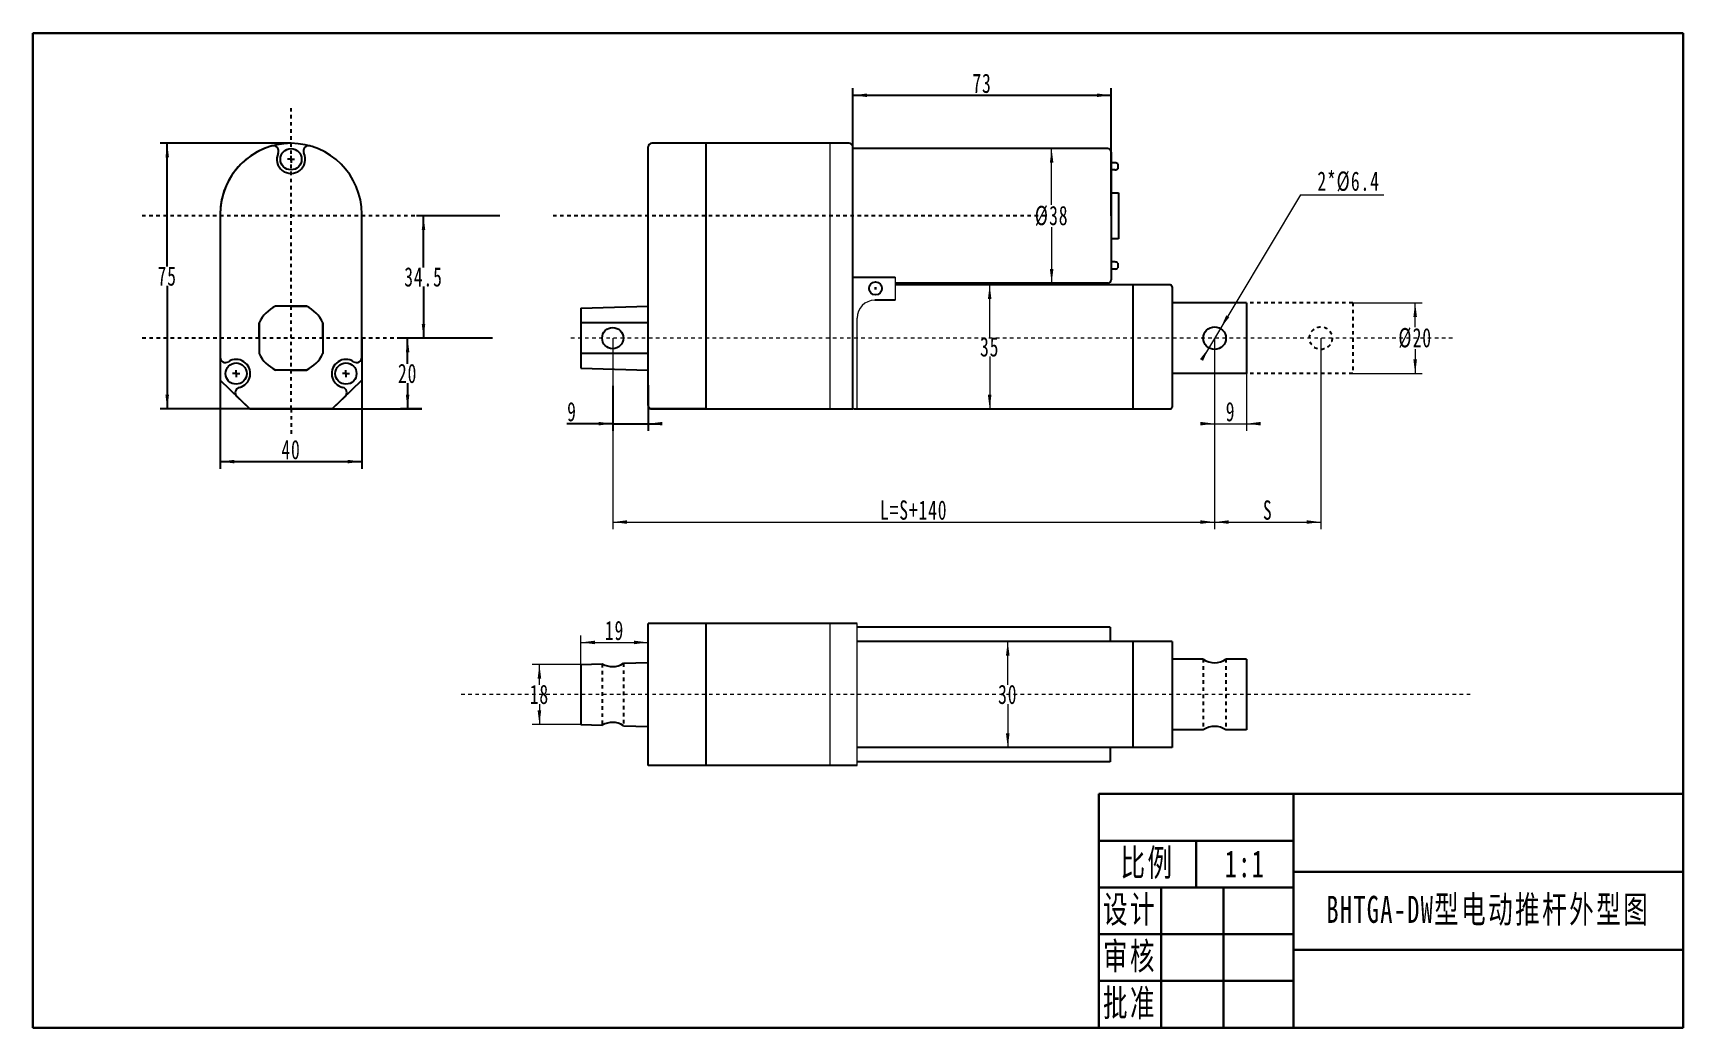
# Model space of a CAD drawing. Header units: millimetres. Extents: x -226 to 240, y -131 to 150.
import ezdxf

# ---------------------------------------------------------------- set-up
doc = ezdxf.new("R2010")
doc.units = ezdxf.units.MM
doc.linetypes.add('点画线', pattern=[18, 12, -2, 2, -2])
doc.linetypes.add('虚线', pattern=[2, 1, -1])
doc.layers.add('EB0', color=7, linetype='Continuous', lineweight=18)
doc.layers.add('细实线层', color=7, linetype='Continuous', lineweight=18)
for name, color, linetype, lineweight, true_color in [('中心线层', 1, '点画线', 18, 0xff0000), ('尺寸线层', 3, 'Continuous', 18, 0x00ff00), ('虚线层', 6, '虚线', 18, 0xff00ff)]:
    doc.layers.add(name, color=color, linetype=linetype, lineweight=lineweight, true_color=true_color)
doc.styles.add('标准', font='', dxfattribs={"width": 0.667})
doc.styles.get('标准').set_extended_font_data('仿宋_gb2312')
doc.dimstyles.new('标准', dxfattribs={"dimtxt": 5.445263, "dimasz": 4, "dimexe": 2, "dimexo": 0, "dimtad": 1, "dimtih": 1, "dimtoh": 1, "dimdec": 1, "dimdsep": 46, "dimtxsty": '标准', "dimcen": 0, "dimdle": 3, "dimazin": 2, "dimtfac": 0.707107, "dimtdec": 3, "dimtmove": 0, "dimatfit": 3, "dimfxl": 1, "dimtolj": 1, "dimlwd": -1, "dimlwe": -1, "dimarcsym": 1})

# ---------------------------------------------------------------- blocks, each defined once
blk = doc.blocks.new('*X0')
at = {"layer": '尺寸线层', "linetype": 'Continuous', "lineweight": -2, "transparency": 16777216}
for points in [[(5.58, 132.71), (9.58, 133.21), (9.58, 132.21)], [(78.58, 132.71), (74.58, 133.21), (74.58, 132.21)]]:
    blk.add_hatch(color=0, dxfattribs=at).paths.add_polyline_path(points, flags=0)
at = {"layer": '尺寸线层', "color": 0, "linetype": 'Continuous', "lineweight": -2, "transparency": 16777216}
for p, q in [((5.58, 118.15), (5.58, 134.71)), ((5.58, 132.71), (78.58, 132.71)), ((78.58, 105.15), (78.58, 134.71))]:
    blk.add_line(p, q, dxfattribs=at)
at = {"layer": '尺寸线层', "color": 0, "linetype": 'Continuous', "lineweight": -2, "transparency": 16777216, "insert": (42.08, 136.06), "char_height": 5.445, "width": 8.6691, "attachment_point": 5, "line_spacing_factor": 1.15057, "style": '标准'}
blk.add_mtext('\\T1.1;73', dxfattribs=at)
blk = doc.blocks.new('*X1')
at = {"layer": '尺寸线层', "linetype": 'Continuous', "lineweight": -2, "transparency": 16777216}
for points in [[(-188.07, 119.15), (-187.57, 115.15), (-188.57, 115.15)], [(-188.07, 44.15), (-187.57, 48.15), (-188.57, 48.15)]]:
    blk.add_hatch(color=0, dxfattribs=at).paths.add_polyline_path(points, flags=0)
at = {"layer": '尺寸线层', "color": 0, "linetype": 'Continuous', "lineweight": -2, "transparency": 16777216}
for p, q in [((-166.64, 119.15), (-190.07, 119.15)), ((-188.07, 84.37), (-188.07, 119.15)), ((-188.07, 78.93), (-188.07, 44.15)), ((-164.7, 44.15), (-190.07, 44.15))]:
    blk.add_line(p, q, dxfattribs=at)
at = {"layer": '尺寸线层', "color": 0, "linetype": 'Continuous', "lineweight": -2, "transparency": 16777216, "insert": (-188.07, 81.65), "char_height": 5.445, "width": 8.6691, "attachment_point": 5, "line_spacing_factor": 1.15057, "style": '标准'}
blk.add_mtext('\\T1.1;75', dxfattribs=at)
blk = doc.blocks.new('*X2')
at = {"layer": '尺寸线层', "linetype": 'Continuous', "lineweight": -2, "transparency": 16777216}
for points in [[(-120.17, 64.15), (-119.67, 60.15), (-120.67, 60.15)], [(-120.17, 44.15), (-119.67, 48.15), (-120.67, 48.15)]]:
    blk.add_hatch(color=0, dxfattribs=at).paths.add_polyline_path(points, flags=0)
at = {"layer": '尺寸线层', "color": 0, "linetype": 'Continuous', "lineweight": -2, "transparency": 16777216}
for p, q in [((-111.67, 64.15), (-122.17, 64.15)), ((-120.17, 56.87), (-120.17, 64.15)), ((-120.17, 51.43), (-120.17, 44.15)), ((-116.14, 44.15), (-122.17, 44.15))]:
    blk.add_line(p, q, dxfattribs=at)
at = {"layer": '尺寸线层', "color": 0, "linetype": 'Continuous', "lineweight": -2, "transparency": 16777216, "insert": (-120.17, 54.15), "char_height": 5.445, "width": 8.6691, "attachment_point": 5, "line_spacing_factor": 1.15057, "style": '标准'}
blk.add_mtext('\\T1.1;20', dxfattribs=at)
blk = doc.blocks.new('*X3')
at = {"layer": '尺寸线层', "linetype": 'Continuous', "lineweight": -2, "transparency": 16777216}
for points in [[(-173.1, 29.29), (-169.1, 29.79), (-169.1, 28.79)], [(-133.1, 29.29), (-137.1, 29.79), (-137.1, 28.79)]]:
    blk.add_hatch(color=0, dxfattribs=at).paths.add_polyline_path(points, flags=0)
at = {"layer": '尺寸线层', "color": 0, "linetype": 'Continuous', "lineweight": -2, "transparency": 16777216}
for p, q in [((-133.1, 64.15), (-133.1, 27.29)), ((-173.1, 52.26), (-173.1, 27.29)), ((-173.1, 29.29), (-133.1, 29.29))]:
    blk.add_line(p, q, dxfattribs=at)
at = {"layer": '尺寸线层', "color": 0, "linetype": 'Continuous', "lineweight": -2, "transparency": 16777216, "insert": (-153.1, 32.64), "char_height": 5.445, "width": 8.6691, "attachment_point": 5, "line_spacing_factor": 1.15057, "style": '标准'}
blk.add_mtext('\\T1.1;40', dxfattribs=at)
blk = doc.blocks.new('*X4')
at = {"layer": '尺寸线层', "linetype": 'Continuous', "lineweight": -2, "transparency": 16777216}
for points in [[(-115.68, 98.65), (-115.18, 94.65), (-116.18, 94.65)], [(-115.68, 64.15), (-115.18, 68.15), (-116.18, 68.15)]]:
    blk.add_hatch(color=0, dxfattribs=at).paths.add_polyline_path(points, flags=0)
at = {"layer": '尺寸线层', "color": 0, "linetype": 'Continuous', "lineweight": -2, "transparency": 16777216}
for p, q in [((-94.16, 98.65), (-117.68, 98.65)), ((-115.68, 84.12), (-115.68, 98.65)), ((-115.68, 78.68), (-115.68, 64.15)), ((-96.23, 64.15), (-117.68, 64.15))]:
    blk.add_line(p, q, dxfattribs=at)
at = {"layer": '尺寸线层', "color": 0, "linetype": 'Continuous', "lineweight": -2, "transparency": 16777216, "insert": (-115.68, 81.4), "char_height": 5.445, "width": 17.3381, "attachment_point": 5, "line_spacing_factor": 1.15057, "style": '标准'}
blk.add_mtext('\\T1.1;34.5', dxfattribs=at)
blk = doc.blocks.new('*X5')
at = {"layer": '尺寸线层', "linetype": 'Continuous', "lineweight": -2, "transparency": 16777216}
for points in [[(-62.22, 40), (-66.22, 40.5), (-66.22, 39.5)], [(-52.22, 40), (-48.22, 40.5), (-48.22, 39.5)]]:
    blk.add_hatch(color=0, dxfattribs=at).paths.add_polyline_path(points, flags=0)
at = {"layer": '尺寸线层', "color": 0, "linetype": 'Continuous', "lineweight": -2, "transparency": 16777216}
for p, q in [((-62.22, 50.66), (-62.22, 38)), ((-52.22, 50.87), (-52.22, 38)), ((-62.22, 40), (-75.19, 40)), ((-62.22, 40), (-49.22, 40))]:
    blk.add_line(p, q, dxfattribs=at)
at = {"layer": '尺寸线层', "color": 0, "linetype": 'Continuous', "lineweight": -2, "transparency": 16777216, "insert": (-73.75, 43.35), "char_height": 5.445, "width": 4.3345, "attachment_point": 5, "line_spacing_factor": 1.15057, "style": '标准'}
blk.add_mtext('\\T1.1;9', dxfattribs=at)
blk = doc.blocks.new('*X6')
at = {"layer": '尺寸线层', "linetype": 'Continuous', "transparency": 16777216}
for points in [[(-62.22, 12.22), (-58.22, 12.72), (-58.22, 11.72)], [(107.78, 12.22), (103.78, 12.72), (103.78, 11.72)]]:
    blk.add_hatch(color=0, dxfattribs=at).paths.add_polyline_path(points, flags=0)
at = {"layer": '尺寸线层', "color": 0, "linetype": 'Continuous', "transparency": 16777216}
for p, q in [((-62.22, 64.15), (-62.22, 10.22)), ((107.78, 64.15), (107.78, 10.22)), ((-62.22, 12.22), (107.78, 12.22))]:
    blk.add_line(p, q, dxfattribs=at)
at = {"layer": '尺寸线层', "color": 0, "linetype": 'Continuous', "transparency": 16777216, "insert": (22.78, 15.56), "char_height": 5.4453, "width": 30.3418, "attachment_point": 5, "line_spacing_factor": 1.15057, "style": '标准'}
blk.add_mtext('\\T1.1;L=S+140', dxfattribs=at)
blk = doc.blocks.new('*X7')
at = {"layer": '尺寸线层', "linetype": 'Continuous', "transparency": 16777216}
for points in [[(107.78, 12.22), (111.78, 12.72), (111.78, 11.72)], [(137.78, 12.22), (133.78, 12.72), (133.78, 11.72)]]:
    blk.add_hatch(color=0, dxfattribs=at).paths.add_polyline_path(points, flags=0)
at = {"layer": '尺寸线层', "color": 0, "linetype": 'Continuous', "transparency": 16777216}
for p, q in [((107.78, 64.15), (107.78, 10.22)), ((137.78, 64.15), (137.78, 10.22)), ((107.78, 12.22), (137.78, 12.22))]:
    blk.add_line(p, q, dxfattribs=at)
at = {"layer": '尺寸线层', "color": 0, "linetype": 'Continuous', "transparency": 16777216, "insert": (122.78, 15.56), "char_height": 5.445, "width": 4.3345, "attachment_point": 5, "line_spacing_factor": 1.15057, "style": '标准'}
blk.add_mtext('\\T1.1;S', dxfattribs=at)
blk = doc.blocks.new('*X8')
at = {"layer": '尺寸线层', "linetype": 'Continuous', "transparency": 16777216}
for points in [[(44.24, 79.15), (44.74, 75.15), (43.74, 75.15)], [(44.24, 44.15), (44.74, 48.15), (43.74, 48.15)]]:
    blk.add_hatch(color=0, dxfattribs=at).paths.add_polyline_path(points, flags=0)
at = {"layer": '尺寸线层', "color": 0, "linetype": 'Continuous', "transparency": 16777216}
for p, q in [((81.81, 79.15), (42.24, 79.15)), ((44.24, 64.37), (44.24, 79.15)), ((44.24, 58.93), (44.24, 44.15)), ((64.51, 44.15), (42.24, 44.15))]:
    blk.add_line(p, q, dxfattribs=at)
at = {"layer": '尺寸线层', "color": 0, "linetype": 'Continuous', "transparency": 16777216, "insert": (44.24, 61.65), "char_height": 5.445, "width": 8.6691, "attachment_point": 5, "line_spacing_factor": 1.15057, "style": '标准'}
blk.add_mtext('\\T1.1;35', dxfattribs=at)
blk = doc.blocks.new('*X9')
at = {"layer": '尺寸线层', "transparency": 16777216}
for points in [[(109.43, 66.89), (111.92, 70.07), (111.06, 70.58)], [(106.14, 61.41), (104.51, 57.72), (103.65, 58.23)]]:
    blk.add_hatch(color=0, dxfattribs=at).paths.add_polyline_path(points, flags=0)
at = {"layer": '尺寸线层', "color": 0, "transparency": 16777216}
for q in [(104.59, 58.83), (155.53, 104.59)]:
    blk.add_line((132.05, 104.59), q, dxfattribs=at)
at = {"layer": '尺寸线层', "color": 0, "transparency": 16777216, "insert": (145.61, 108.35), "char_height": 5.4453, "width": 29.7766, "attachment_point": 5, "line_spacing_factor": 1.15057, "style": '标准'}
blk.add_mtext('\\T1.1;2*%%C6.4', dxfattribs=at)
blk = doc.blocks.new('*X10')
at = {"layer": '尺寸线层', "linetype": 'Continuous', "transparency": 16777216}
for points in [[(49.34, -21.46), (49.84, -25.46), (48.84, -25.46)], [(49.34, -51.46), (49.84, -47.46), (48.84, -47.46)]]:
    blk.add_hatch(color=0, dxfattribs=at).paths.add_polyline_path(points, flags=0)
at = {"layer": '尺寸线层', "color": 0, "linetype": 'Continuous', "transparency": 16777216}
for p, q in [((58.25, -21.46), (47.34, -21.46)), ((49.34, -33.74), (49.34, -21.46)), ((49.34, -39.18), (49.34, -51.46)), ((52.08, -51.46), (47.34, -51.46))]:
    blk.add_line(p, q, dxfattribs=at)
at = {"layer": '尺寸线层', "color": 0, "linetype": 'Continuous', "transparency": 16777216, "insert": (49.34, -36.46), "char_height": 5.445, "width": 8.6691, "attachment_point": 5, "line_spacing_factor": 1.15057, "style": '标准'}
blk.add_mtext('\\T1.1;30', dxfattribs=at)
blk = doc.blocks.new('*X11')
at = {"layer": '尺寸线层', "linetype": 'Continuous', "transparency": 16777216}
for points in [[(61.74, 117.65), (62.24, 113.65), (61.24, 113.65)], [(61.74, 79.65), (62.24, 83.65), (61.24, 83.65)]]:
    blk.add_hatch(color=0, dxfattribs=at).paths.add_polyline_path(points, flags=0)
at = {"layer": '尺寸线层', "color": 0, "linetype": 'Continuous', "transparency": 16777216}
for p, q in [((55.77, 117.65), (63.74, 117.65)), ((61.74, 101.78), (61.74, 117.65)), ((61.74, 95.52), (61.74, 79.65)), ((61.26, 79.65), (63.74, 79.65))]:
    blk.add_line(p, q, dxfattribs=at)
at = {"layer": '尺寸线层', "color": 0, "linetype": 'Continuous', "transparency": 16777216, "insert": (61.74, 98.65), "char_height": 5.4453, "width": 16.773, "attachment_point": 5, "line_spacing_factor": 1.15057, "style": '标准'}
blk.add_mtext('\\T1.1;%%C38', dxfattribs=at)
blk = doc.blocks.new('*X12')
at = {"layer": '尺寸线层', "linetype": 'Continuous', "transparency": 16777216}
for points in [[(164.42, 74.15), (164.92, 70.15), (163.92, 70.15)], [(164.42, 54.15), (164.92, 58.15), (163.92, 58.15)]]:
    blk.add_hatch(color=0, dxfattribs=at).paths.add_polyline_path(points, flags=0)
at = {"layer": '尺寸线层', "color": 0, "linetype": 'Continuous', "transparency": 16777216}
for p, q in [((146.78, 74.15), (166.42, 74.15)), ((164.42, 67.28), (164.42, 74.15)), ((164.42, 61.02), (164.42, 54.15)), ((146.78, 54.15), (166.42, 54.15))]:
    blk.add_line(p, q, dxfattribs=at)
at = {"layer": '尺寸线层', "color": 0, "linetype": 'Continuous', "transparency": 16777216, "insert": (164.42, 64.15), "char_height": 5.4453, "width": 16.773, "attachment_point": 5, "line_spacing_factor": 1.15057, "style": '标准'}
blk.add_mtext('\\T1.1;%%C20', dxfattribs=at)
blk = doc.blocks.new('*X13')
at = {"layer": '尺寸线层', "linetype": 'Continuous', "transparency": 16777216}
for points in [[(-82.94, -27.96), (-82.44, -31.96), (-83.44, -31.96)], [(-82.94, -44.96), (-82.44, -40.96), (-83.44, -40.96)]]:
    blk.add_hatch(color=0, dxfattribs=at).paths.add_polyline_path(points, flags=0)
at = {"layer": '尺寸线层', "color": 0, "linetype": 'Continuous', "transparency": 16777216}
for p, q in [((-71.22, -27.96), (-84.94, -27.96)), ((-82.94, -33.74), (-82.94, -27.96)), ((-82.94, -39.18), (-82.94, -44.96)), ((-71.22, -44.96), (-84.94, -44.96))]:
    blk.add_line(p, q, dxfattribs=at)
at = {"layer": '尺寸线层', "color": 0, "linetype": 'Continuous', "transparency": 16777216, "insert": (-82.94, -36.46), "char_height": 5.445, "width": 8.6691, "attachment_point": 5, "line_spacing_factor": 1.15057, "style": '标准'}
blk.add_mtext('\\T1.1;18', dxfattribs=at)
blk = doc.blocks.new('*X14')
at = {"layer": '尺寸线层', "linetype": 'Continuous', "transparency": 16777216}
for points in [[(-71.22, -21.76), (-67.22, -21.26), (-67.22, -22.26)], [(-52.22, -21.76), (-56.22, -21.26), (-56.22, -22.26)]]:
    blk.add_hatch(color=0, dxfattribs=at).paths.add_polyline_path(points, flags=0)
at = {"layer": '尺寸线层', "color": 0, "linetype": 'Continuous', "transparency": 16777216}
for p, q in [((-71.22, -27.96), (-71.22, -19.76)), ((-71.22, -21.76), (-52.22, -21.76)), ((-52.22, -31.79), (-52.22, -19.76))]:
    blk.add_line(p, q, dxfattribs=at)
at = {"layer": '尺寸线层', "color": 0, "linetype": 'Continuous', "transparency": 16777216, "insert": (-61.72, -18.41), "char_height": 5.445, "width": 8.6691, "attachment_point": 5, "line_spacing_factor": 1.15057, "style": '标准'}
blk.add_mtext('\\T1.1;19', dxfattribs=at)
blk = doc.blocks.new('*X15')
at = {"layer": '尺寸线层', "linetype": 'Continuous', "transparency": 16777216}
for points in [[(107.78, 40), (103.78, 40.5), (103.78, 39.5)], [(116.78, 40), (120.78, 40.5), (120.78, 39.5)]]:
    blk.add_hatch(color=0, dxfattribs=at).paths.add_polyline_path(points, flags=0)
at = {"layer": '尺寸线层', "color": 0, "linetype": 'Continuous', "transparency": 16777216}
for p, q in [((107.78, 64.15), (107.78, 38)), ((116.78, 54.15), (116.78, 38)), ((104.78, 40), (119.78, 40))]:
    blk.add_line(p, q, dxfattribs=at)
at = {"layer": '尺寸线层', "color": 0, "linetype": 'Continuous', "transparency": 16777216, "insert": (112.28, 43.35), "char_height": 5.445, "width": 4.3345, "attachment_point": 5, "line_spacing_factor": 1.15057, "style": '标准'}
blk.add_mtext('\\T1.1;9', dxfattribs=at)

msp = doc.modelspace()

# ---------------------------------------------------------------- linework, layer by layer
at = {"layer": 'EB0', "linetype": 'Continuous', "lineweight": -2}
for p, q in [((-52.22, 45.15), (-52.22, 118.15)), ((-35.92, 119.15), (-35.92, 44.15)), ((-35.92, 119.15), (-35.92, 44.15)), ((-35.92, 119.15), (-35.92, 44.15)), ((-35.92, 119.15), (-35.92, 44.15)), ((-153.1, 114.65), (-154.1, 114.65)), ((-153.1, 114.65), (-153.1, 115.65)), ((-153.1, 114.65), (-152.1, 114.65)), ((-153.1, 114.65), (-153.1, 113.65)), ((79.7, 113.65), (78.58, 113.65)), ((80.41, 113.31), (80.41, 111.99)), ((79.7, 111.65), (78.58, 111.65)), ((79.7, 85.65), (78.58, 85.65)), ((80.41, 85.31), (80.41, 83.99)), ((79.7, 83.65), (78.58, 83.65)), ((-71.22, 72.65), (-71.22, 55.65)), ((-52.22, 68.51), (-71.22, 68.51)), ((-52.22, 59.79), (-71.22, 59.79)), ((-168.6, 54.15), (-169.6, 54.15)), ((-168.6, 54.15), (-168.6, 55.15)), ((-168.6, 54.15), (-167.6, 54.15)), ((-168.6, 54.15), (-168.6, 53.15)), ((-137.6, 54.15), (-138.6, 54.15)), ((-137.6, 54.15), (-137.6, 55.15)), ((-137.6, 54.15), (-137.6, 53.15)), ((-137.6, 54.15), (-136.6, 54.15)), ((5.75, 44.15), (95.28, 44.15)), ((-52.22, -56.46), (-52.22, -16.46)), ((-71.22, -27.96), (-71.22, -44.96))]:
    msp.add_line(p, q, dxfattribs=at)
at = {"layer": 'EB0'}
for p, q in [((-0.92, 119.15), (-0.92, 44.15)), ((17.58, 81.4), (17.58, 74.83)), ((6.78, 44.15), (6.78, 69.83)), ((-0.92, -16.46), (-0.92, -56.46)), ((6.78, -56.46), (6.78, -16.46))]:
    msp.add_line(p, q, dxfattribs=at)
at = {"layer": 'EB0', "lineweight": -2}
for p, q in [((-173.1, 99.15), (-173.1, 52.26)), ((-133.1, 58.76), (-133.1, 99.15)), ((-148.75, 73.15), (-157.46, 73.15)), ((-153.1, 73.15), (-148.75, 73.15)), ((116.78, 74.15), (95.78, 74.15)), ((116.78, 74.15), (116.78, 54.15)), ((-162.1, 64.15), (-162.1, 68.51)), ((-162.1, 68.51), (-162.1, 59.79)), ((-144.1, 64.15), (-144.1, 68.51)), ((-144.1, 68.51), (-144.1, 59.79)), ((-173.1, 64.15), (-173.1, 58.76)), ((-133.1, 64.15), (-133.1, 52.26)), ((-164.7, 44.15), (-173.1, 52.26)), ((-148.75, 55.15), (-157.46, 55.15)), ((-153.1, 55.15), (-148.75, 55.15)), ((-141.5, 44.15), (-133.1, 52.26)), ((116.78, 54.15), (95.78, 54.15)), ((-164.7, 44.15), (-168.4, 47.71)), ((-137.81, 47.71), (-141.5, 44.15)), ((-141.5, 44.15), (-164.7, 44.15)), ((-164.7, 44.15), (-141.5, 44.15)), ((-153.1, 44.15), (-141.5, 44.15)), ((-153.1, 44.15), (-141.5, 44.15)), ((6.78, -16.46), (-52.22, -16.46)), ((-35.92, -16.46), (-35.92, -56.46)), ((78.29, -17.46), (6.78, -17.46)), ((78.29, -17.46), (78.29, -21.46)), ((95.78, -21.46), (6.78, -21.46)), ((104.58, -26.46), (95.78, -26.46)), ((116.78, -26.46), (110.98, -26.46)), ((116.78, -26.46), (116.78, -46.46)), ((104.58, -46.46), (95.78, -46.46)), ((116.78, -46.46), (110.98, -46.46)), ((95.78, -51.46), (6.78, -51.46)), ((78.29, -55.46), (6.78, -55.46)), ((78.29, -51.46), (78.29, -55.46)), ((6.78, -56.46), (-52.22, -56.46))]:
    msp.add_line(p, q, dxfattribs=at)
at = {"layer": 'EB0', "linetype": '虚线', "lineweight": -2}
for p, q in [((146.78, 74.15), (116.78, 74.15)), ((146.78, 74.15), (146.78, 54.15)), ((146.78, 54.15), (116.78, 54.15)), ((-65.22, -27.8), (-65.22, -45.12)), ((-59.22, -27.65), (-59.22, -45.28)), ((104.58, -26.46), (104.58, -46.46)), ((110.98, -26.46), (110.98, -46.46))]:
    msp.add_line(p, q, dxfattribs=at)
at = {"layer": 'EB0', "color": 6, "linetype": '虚线'}
msp.add_line((179.97, -36.46), (-105.54, -36.46), dxfattribs=at)
at = {"layer": 'EB0', "lineweight": -2}
for centre, radius in [((-153.1, 114.65), 3), ((-153.1, 114.65), 3), ((107.78, 64.15), 3.2), ((-168.6, 54.15), 3), ((-137.6, 54.15), 3)]:
    msp.add_circle(centre, radius, dxfattribs=at)
at = {"layer": 'EB0', "linetype": 'Continuous', "lineweight": -2}
msp.add_circle((-62.22, 64.15), 3, dxfattribs=at)
at = {"layer": 'EB0', "linetype": '虚线', "lineweight": -2}
msp.add_circle((137.78, 64.15), 3.2, dxfattribs=at)
at = {"layer": 'EB0', "lineweight": -2}
for centre, radius, start, end in [((-153.1, 99.15), 20, 360, 180), ((-153.1, 99.15), 20, 105.6459, 180), ((-158.09, 116.96), 1.5, 335.1136, 105.6459), ((-148.11, 116.96), 1.5, 74.3541, 204.8864), ((-153.1, 114.65), 4, 155.1136, 24.8864), ((-153.1, 64.15), 10, 115.8419, 154.1581), ((-153.1, 64.15), 10, 25.8419, 64.1581), ((-171.6, 58.76), 1.5, 179.9998, 303.0561), ((-168.6, 54.15), 4, 283.1401, 123.0558), ((-153.1, 64.15), 10, 205.8419, 244.1581), ((-153.1, 64.15), 10, 295.8419, 334.1581), ((-137.6, 54.15), 4, 56.9441, 256.8601), ((-134.6, 58.76), 1.5, 236.9431, 0.0005), ((-167.35, 48.79), 1.5, 103.1404, 225.9999), ((-138.85, 48.79), 1.5, 313.9996, 76.8608), ((-62.34, -22.99), 5.6, 239.1272, 303.8877), ((107.78, -21.92), 5.56, 234.8502, 305.1498), ((-62.34, -49.93), 5.6, 56.1123, 120.8728), ((107.78, -51.01), 5.56, 54.8502, 125.1498)]:
    msp.add_arc(centre, radius, start, end, dxfattribs=at)
at = {"layer": 'EB0', "linetype": 'Continuous', "lineweight": -2}
for centre, radius, start, end in [((-51.22, 118.15), 1, 90, 180), ((4.58, 118.15), 1, 0, 90), ((77.58, 116.65), 1, 0, 90), ((79.67, 112.65), 1, 41.6394, 92.273), ((79.67, 112.65), 1, 267.727, 318.3606), ((79.67, 84.65), 1, 41.6394, 92.273), ((79.67, 84.65), 1, 267.727, 318.3606), ((77.58, 80.65), 1, 270, 0), ((95.28, 78.65), 0.5, 0, 90), ((-51.22, 45.15), 1, 180, 270), ((95.28, 44.65), 0.5, 270, 0)]:
    msp.add_arc(centre, radius, start, end, dxfattribs=at)
at = {"layer": 'EB0'}
msp.add_arc((11.78, 69.83), 5, 90, 180, dxfattribs=at)
at = {"layer": '中心线层', "color": 6, "linetype": '虚线', "lineweight": -2}
for p, q in [((-94.16, 98.65), (-196.04, 98.65)), ((59.9, 98.65), (-79.55, 98.65))]:
    msp.add_line(p, q, dxfattribs=at)
at = {"layer": '细实线层', "linetype": 'Continuous', "lineweight": 30}
for p, q in [((-225.98, 150.29), (-225.98, -130.53)), ((240.07, 150.29), (-225.98, 150.29)), ((240.07, -130.53), (240.07, 150.29)), ((240.07, -64.53), (75.07, -64.53)), ((75.07, -64.53), (75.07, -77.73)), ((75.07, -130.61), (75.07, -64.53)), ((130.07, -90.93), (130.07, -64.53)), ((130.07, -64.53), (130.07, -130.53)), ((240.07, -130.53), (240.07, -64.53)), ((240.07, -64.53), (240.07, -86.53)), ((75.07, -77.73), (130.07, -77.73)), ((75.07, -77.73), (102.57, -77.73)), ((102.57, -77.73), (102.57, -90.93)), ((130.07, -77.73), (130.07, -90.93)), ((240.07, -130.53), (240.07, -75.53)), ((240.07, -86.53), (130.07, -86.53)), ((130.07, -86.53), (130.07, -108.53)), ((130.07, -90.93), (75.07, -90.93)), ((75.07, -90.93), (75.07, -104.13)), ((75.07, -90.93), (92.67, -90.93)), ((92.67, -90.93), (92.67, -129.91)), ((92.67, -90.93), (110.27, -90.93)), ((110.27, -90.93), (110.27, -130.47)), ((75.07, -104.13), (130.07, -104.13)), ((130.07, -104.13), (130.07, -117.33)), ((130.07, -108.53), (240.07, -108.53)), ((130.07, -117.33), (75.07, -117.33)), ((75.07, -117.33), (75.07, -130.61)), ((92.67, -129.91), (92.67, -130.53)), ((110.27, -130.47), (110.27, -130.53)), ((-225.98, -130.53), (240.07, -130.53))]:
    msp.add_line(p, q, dxfattribs=at)
at = {"layer": '细实线层', "color": 110, "linetype": 'Continuous', "lineweight": -2}
msp.add_line((-153.1, 119.15), (-166.64, 119.15), dxfattribs=at)
at = {"layer": '细实线层', "linetype": 'Continuous', "lineweight": -2}
for p, q in [((4.58, 119.15), (-51.22, 119.15)), ((-35.92, 119.15), (-35.92, 44.15)), ((-30.42, 119.15), (-35.92, 119.15)), ((5.58, 44.15), (5.58, 118.15)), ((13.6, 117.65), (5.58, 117.65)), ((77.58, 117.65), (13.6, 117.65)), ((78.58, 116.65), (78.58, 80.65)), ((78.58, 98.65), (78.58, 105.15)), ((78.58, 105.15), (80.58, 105.15)), ((80.58, 105.15), (80.58, 92.15)), ((80.58, 92.15), (78.58, 92.15)), ((5.58, 81.4), (17.58, 81.4)), ((77.58, 79.65), (17.58, 79.65)), ((12.31, 78.19), (11.7, 78.19)), ((11.7, 78.19), (12.01, 78.19)), ((17.58, 74.83), (11.78, 74.83)), ((11.99, 78.19), (12.31, 78.19)), ((12.01, 78.19), (12.01, 78.5)), ((12.01, 78.5), (12.01, 77.96)), ((12.01, 77.96), (12.01, 77.87)), ((95.28, 79.15), (17.58, 79.15)), ((84.78, 44.15), (84.78, 79.15)), ((95.78, 78.65), (95.78, 44.65)), ((-71.22, 72.65), (-52.22, 73.15)), ((-52.22, 64.15), (-52.22, 73.15)), ((-71.22, 55.65), (-52.22, 55.15)), ((-141.5, 44.15), (-116.14, 44.15)), ((-35.92, 44.15), (-52.22, 44.15)), ((-51.22, 44.15), (5.58, 44.15)), ((84.78, -51.46), (84.78, -21.46)), ((95.78, -21.46), (95.78, -51.46)), ((-71.22, -27.96), (-65.22, -27.8)), ((-59.22, -27.65), (-52.22, -27.46)), ((-52.22, -36.46), (-52.22, -27.46)), ((-71.22, -44.96), (-65.22, -45.12)), ((-59.22, -45.28), (-52.22, -45.46)), ((-35.92, -56.46), (-52.22, -56.46))]:
    msp.add_line(p, q, dxfattribs=at)
msp.add_circle((11.99, 78.19), 1.82, dxfattribs=at)
at = {"layer": '虚线层', "linetype": '虚线', "lineweight": -2}
for p, q in [((-153.1, 44.15), (-153.1, 129.07)), ((-122.1, 64.15), (-196.04, 64.15)), ((-153.1, 44.15), (-153.1, 36.27))]:
    msp.add_line(p, q, dxfattribs=at)
at = {"layer": '虚线层', "linetype": '虚线', "lineweight": 18}
msp.add_line((174.97, 64.15), (-74.79, 64.15), dxfattribs=at)
at = {"layer": '虚线层', "linetype": '虚线', "lineweight": -2}
msp.add_arc((95.28, 78.65), 0.5, 0, 90, dxfattribs=at)

# ---------------------------------------------------------------- texts
at = {"layer": '尺寸线层', "linetype": 'Continuous', "lineweight": 30, "attachment_point": 5, "line_spacing_factor": 1.162136, "style": '标准'}
for s, insert, char_height, width in [('\\T1.1;比例', (88.82, -84.33), 7.623, 27.5), ('\\T1.1;1:1', (116.32, -84.33), 7.623, 27.5), ('\\T1.1;设计', (83.87, -97.53), 7.623, 17.6), ('{\\T1.1;BHTGA-DW\\fSimSun|b0|i0|c134|p2;型电动推杆外型图}', (185.07, -97.53), 7.6234, 110), ('\\T1.1;审核', (83.87, -110.73), 7.623, 17.6), ('\\T1.1;批准', (83.87, -123.93), 7.623, 17.6)]:
    msp.add_mtext(s, dxfattribs=dict(at, insert=insert, char_height=char_height, width=width))

# ---------------------------------------------------------------- dimensions: what is measured, and where the dimension line sits
at = {"layer": '尺寸线层', "linetype": 'Continuous', "lineweight": -2}
for base, p1, p2, picture, middle in [((78.58, 132.71), (5.58, 118.15), (78.58, 105.15), '*X0', (42.08, 132.71)), ((-133.1, 29.29), (-173.1, 52.26), (-133.1, 64.15), '*X3', (-153.1, 29.29))]:
    dim = msp.add_linear_dim(base=base, p1=p1, p2=p2, dimstyle='标准', override={"dimsah": 1}, dxfattribs=at)
    dim.commit()
    dim.dimension.update_dxf_attribs({"geometry": picture, "text_midpoint": middle})
for base, p1, p2, picture, middle in [((-188.07, 44.15), (-166.64, 119.15), (-164.7, 44.15), '*X1', (-188.07, 81.65)), ((-115.68, 64.15), (-94.16, 98.65), (-96.23, 64.15), '*X4', (-115.68, 81.4)), ((-120.17, 44.15), (-111.67, 64.15), (-116.14, 44.15), '*X2', (-120.17, 54.15))]:
    dim = msp.add_linear_dim(base=base, p1=p1, p2=p2, angle=270, dimstyle='标准', override={"dimsah": 1}, dxfattribs=at)
    dim.commit()
    dim.dimension.update_dxf_attribs({"geometry": picture, "text_midpoint": middle})
at = {"layer": '尺寸线层'}
for base, p1, p2, override, picture, middle in [((61.74, 79.65), (55.77, 117.65), (61.26, 79.65), {"dimpost": '%%C<>\\X', "dimsah": 1}, '*X11', (61.74, 98.65)), ((44.24, 44.15), (81.81, 79.15), (64.51, 44.15), {"dimsah": 1}, '*X8', (44.24, 61.65)), ((164.42, 54.15), (146.78, 74.15), (146.78, 54.15), {"dimpost": '%%C<>\\X', "dimsah": 1}, '*X12', (164.42, 64.15)), ((49.34, -51.46), (58.25, -21.46), (52.08, -51.46), {"dimsah": 1}, '*X10', (49.34, -36.46))]:
    dim = msp.add_linear_dim(base=base, p1=p1, p2=p2, angle=270, dimstyle='标准', override=override, dxfattribs=at)
    dim.commit()
    dim.dimension.update_dxf_attribs({"geometry": picture, "text_midpoint": middle})
dim = msp.add_diameter_dim_2p(p1=(106.14, 61.41), p2=(109.43, 66.89), dimstyle='标准', override={"dimpost": '2*%%C<>\\X', "dimsah": 1, "dimtmove": 0, "dimatfit": 1}, dxfattribs=at)
dim.commit()
dim.dimension.update_dxf_attribs({"geometry": '*X9', "text_midpoint": (132.05, 104.59), "dimtype": 163})
for base, p1, p2, text, picture, middle in [((107.78, 12.22), (-62.22, 64.15), (107.78, 64.15), 'L=S+140', '*X6', (22.78, 12.22)), ((137.78, 12.22), (107.78, 64.15), (137.78, 64.15), 'S', '*X7', (122.78, 12.22))]:
    dim = msp.add_linear_dim(base=base, p1=p1, p2=p2, text=text, dimstyle='标准', override={"dimsah": 1}, dxfattribs=at)
    dim.commit()
    dim.dimension.update_dxf_attribs({"geometry": picture, "text_midpoint": middle})
for base, p1, p2, override, picture, middle in [((116.78, 40), (107.78, 64.15), (116.78, 54.15), {"dimsah": 1, "dimarcsym": 0}, '*X15', (112.28, 40)), ((-52.22, -21.76), (-71.22, -27.96), (-52.22, -31.79), {"dimsah": 1}, '*X14', (-61.72, -21.76))]:
    dim = msp.add_linear_dim(base=base, p1=p1, p2=p2, dimstyle='标准', override=override, dxfattribs=at)
    dim.commit()
    dim.dimension.update_dxf_attribs({"geometry": picture, "text_midpoint": middle})
at = {"layer": '尺寸线层', "lineweight": -2}
dim = msp.add_linear_dim(base=(-52.22, 40), p1=(-62.22, 50.66), p2=(-52.22, 50.87), text='9', dimstyle='标准', override={"dimsah": 1}, dxfattribs=at)
dim.commit()
dim.dimension.update_dxf_attribs({"geometry": '*X5', "text_midpoint": (-73.75, 40), "dimtype": 160})
at = {"layer": '尺寸线层'}
dim = msp.add_linear_dim(base=(-82.94, -44.96), p1=(-71.22, -27.96), p2=(-71.22, -44.96), angle=270, text='18', dimstyle='标准', override={"dimsah": 1}, dxfattribs=at)
dim.commit()
dim.dimension.update_dxf_attribs({"geometry": '*X13', "text_midpoint": (-82.94, -36.46)})

doc.saveas('drawing.dxf')
